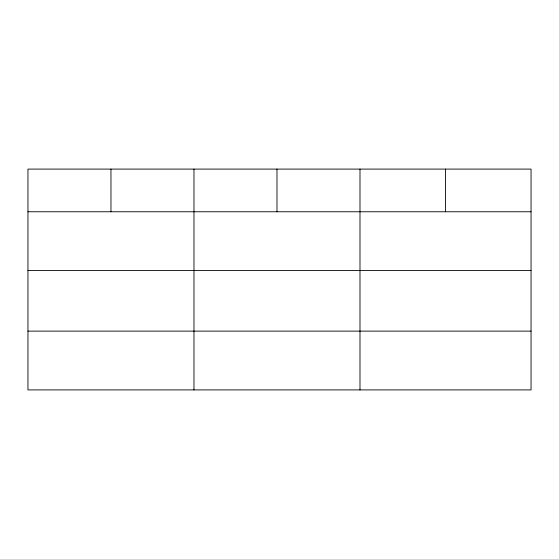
<?xml version="1.0" encoding="UTF-8"?>
<svg xmlns="http://www.w3.org/2000/svg" width="559" height="559" viewBox="0 0 559 559"><rect width="100%" height="100%" fill="white"/><g stroke="black" fill="none" stroke-linecap="round" stroke-linejoin="round"><path stroke-width="0.84" d="M531.05 270.549L531.05 169.091L27.95 169.091L27.95 389.909L531.05 389.909L531.05 270.549L27.95 270.549M27.95 211.763L531.05 211.763M27.95 331.124L531.05 331.124M445.523 169.091L445.523 211.763M359.996 169.091L359.996 389.909M276.984 169.091L276.984 211.763M193.973 169.091L193.973 389.909M110.962 169.091L110.962 211.763"/></g></svg>
